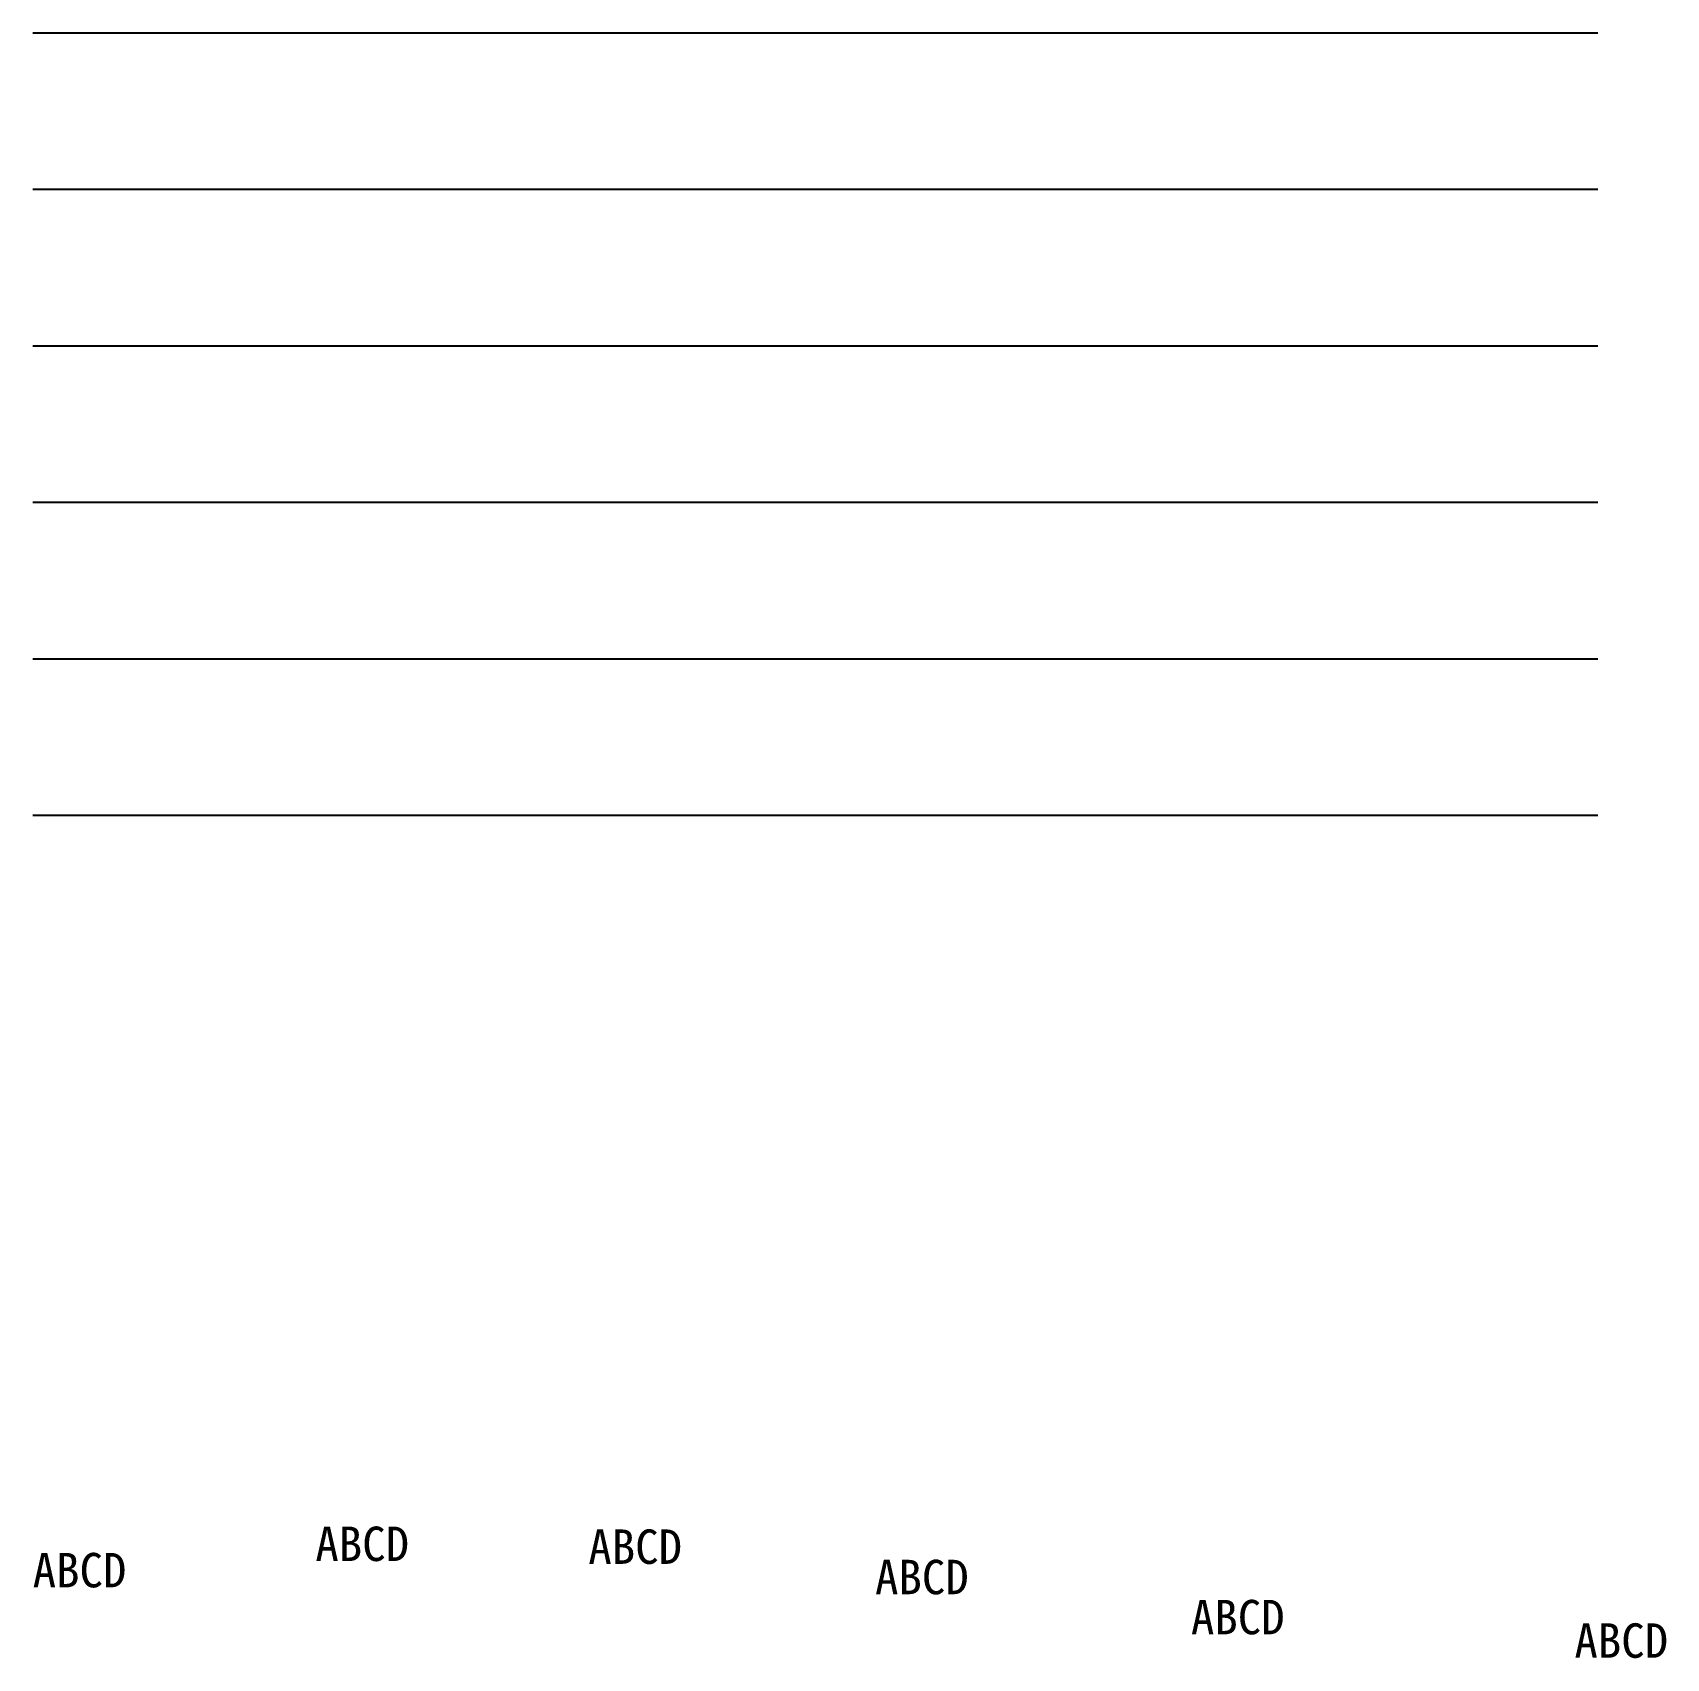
# Model space of a CAD drawing. Units: millimetres at full size, sheet at 1:200. Extents: x -10000 to 10874, y -8775 to 12000.
import ezdxf
from ezdxf.enums import TextEntityAlignment as Align

# ---------------------------------------------------------------- set-up
doc = ezdxf.new("R2010")
doc.units = ezdxf.units.MM
doc.header["$LTSCALE"] = 200
doc.layers.add('0-0_\u3000本体', color=4, linetype='Continuous')
doc.styles.add('ＭＳ ゴシック', font='')
doc.styles.get('ＭＳ ゴシック').set_extended_font_data('MS Gothic')

msp = doc.modelspace()

# ---------------------------------------------------------------- linework, layer by layer
at = {"layer": '0-0_\u3000本体', "color": 3}
msp.add_line((-10000, 12000), (10000, 12000), dxfattribs=at)
at = {"layer": '0-0_\u3000本体'}
msp.add_line((-10000, 10000), (10000, 10000), dxfattribs=at)
at = {"layer": '0-0_\u3000本体', "color": 6}
msp.add_line((-10000, 8000), (10000, 8000), dxfattribs=at)
at = {"layer": '0-0_\u3000本体', "color": 7}
msp.add_line((-10000, 6000), (10000, 6000), dxfattribs=at)
at = {"layer": '0-0_\u3000本体', "color": 2}
msp.add_line((-10000, 4000), (10000, 4000), dxfattribs=at)
at = {"layer": '0-0_\u3000本体', "color": 5}
msp.add_line((-10000, 2000), (10000, 2000), dxfattribs=at)

# ---------------------------------------------------------------- texts
at = {"layer": '0-0_\u3000本体', "style": 'ＭＳ ゴシック'}
for p in [(-6387.9, -7663.6), (-2900, -7700), (-10000, -8000), (763.6, -8087.9), (4800, -8600), (9700, -8900)]:
    msp.add_text('ABCD', height=439.9, dxfattribs=at).set_placement(p, align=Align.BOTTOM_LEFT)

doc.saveas('drawing.dxf')
